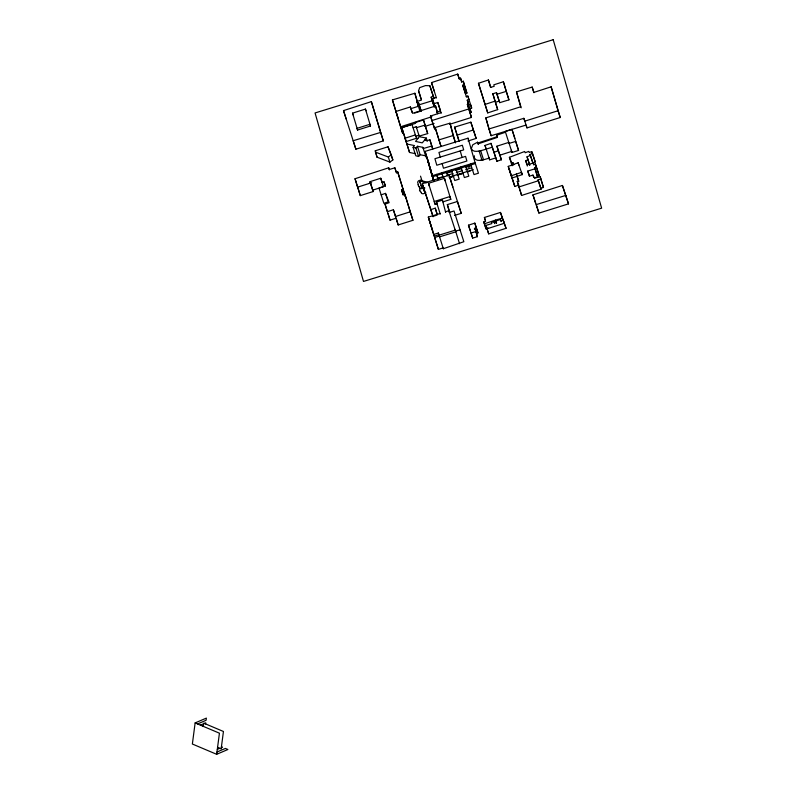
<?xml version="1.0" encoding="UTF-8"?>
<svg xmlns="http://www.w3.org/2000/svg" width="794" height="794" viewBox="0 0 794 794"><rect width="100%" height="100%" fill="white"/><g stroke="black" fill="none" stroke-linecap="round" stroke-linejoin="round"><path stroke-width="1.19" d="M419.252 187.027L419.976 188.565M197.557 723.939L206.093 720.287L206.38 718.104L195.135 722.907L192.366 744.018L216.663 754.3L227.908 749.496L225.397 748.424L216.96 752.037M203.343 726.381L203.77 723.155L223.442 731.482L221.159 748.871L217.576 747.353M205.616 723.939L205.765 722.838L204.395 723.423M216.663 754.3L219.432 733.19L195.135 722.907M474.415 155.803L474.246 157.47A7.136 4.288 -17.7 0 0 474.375 157.857C475.904 161.41 480.499 160.418 483.526 159.733A31.7 19.076 -17.7 0 0 489.074 158.085M420.016 111.368L416.939 101.443L421.406 100.123L418.557 90.754L419.669 87.638L425.485 85.593L429.832 85.712L434.11 98.506M424.522 140.23L426.249 138.027L419.272 136.717L415.55 141.401L422.249 142.87L424.522 140.23L426.974 140.677L429.882 139.754L432.581 148.22M432.73 149.212L431.718 146.036L423.281 148.538L422.874 147.347L417.446 146.265L420.145 154.731L418.617 156.478L415.808 155.803L413.098 147.337L414.498 145.58L406.856 144.012L401.804 127.566L412.017 124.36L416.542 138.553M419.996 189.23L419.44 190.044L420.145 191.106M418.021 184.516L418.527 186.034M418.617 156.478L415.917 148.012L417.446 146.265M418.23 184.307L417.634 182.144L418.269 181.082A3.087 1.856 -17.7 0 1 420.383 180.238M375.393 152.101L388.326 157.033L391.234 154.84L388.018 146.771L375.274 150.791L377.011 157.182L389.943 162.115L392.851 159.922L391.234 154.84M527.335 166.035L525.648 160.735L528.03 159.673L527.037 156.755L530.511 155.445L533.221 163.911L529.975 154.473L532.546 153.51L535.245 161.976L532.675 162.939M534.551 178.243L537.627 177.27L534.719 167.603L536.377 166.889L535.364 163.941L533.757 164.497L533.26 162.969L527.464 164.824L525.648 160.735M537.627 177.27L537.419 176.07L539.076 175.355L536.377 166.889M200.386 725.13L203.691 723.721M202.807 726.163L203.403 725.905M217.308 749.397L219.829 748.315M221.318 747.68L222.459 747.184L221.437 746.757M532.546 153.51L531.692 151.565L529.28 152.488L528.774 151.386L525.191 152.746L524.675 151.485L509.401 157.301L512.1 165.757M466.495 97.096L462.743 85.216L464.222 84.65L463.279 81.216L461.612 81.792L460.53 78.12L459.081 78.556L457.731 74.09L431.509 82.586L434.209 91.052M463.279 81.216L466.922 93.116L465.443 93.682L462.743 85.216M511.673 177.112L508.249 166.393L518.145 162.77L522.254 174.62L512.1 177.985M381.16 194.848L385.497 193.379L389.149 202.688L385.03 204.108L387.343 211.68L393.397 209.765L398.201 224.96L412.92 220.295L404.841 194.163L403.084 194.778L401.506 189.677L403.015 189.23L405.724 197.696L397.625 171.643L396.206 172.109L394.866 167.802L389.229 169.529L388.703 167.802L355.037 178.729L357.588 187.156L370.411 183.106L370.064 181.657L380.763 178.243L383.462 186.709L372.763 190.123L373.111 191.572L360.297 195.622L355.037 178.729M485.69 147.565L485.005 145.421L491 143.347L496.945 161.271L501.441 159.773L496.915 146.195L508.785 142.394L511.991 152.438L518.561 150.453L511.971 129.353L505.272 131.476L509.103 143.406L515.683 141.421L518.561 150.453M449.622 124.301L471.457 117.433L467.348 104.332L468.4 103.974L467.269 100.163L468.956 99.587L467.855 96.054L466.237 96.61M471.457 117.433L470.048 112.798L471.11 112.44L469.969 108.629L471.666 108.053L470.554 104.52M477.522 142.215L472.797 144.766L471.358 148.448A7.136 4.288 -17.7 0 0 471.487 148.825C473.026 152.379 477.621 151.386 480.648 150.701A31.7 19.076 -17.7 0 0 486.186 149.054L489.64 159.832L495.764 157.917L496.945 161.271M518.819 185.091L514.8 186.451L511.386 175.732L521.529 172.367L522.254 174.62M497.441 137.451L496.726 135.198L505.51 132.231M434.913 106.902L432.472 98.784L436.293 97.513M494.057 152.24L498.563 150.741M487.585 230.498L488.707 233.883L506.046 228.315L500.448 212.445L484.4 217.467L485.561 221.387L483.754 221.953L484.419 223.799L495.625 220.067L496.587 223.114M502.533 218.072L495.625 220.067M483.754 221.953L486.047 228.88L488.28 228.136M434.258 107.101L431.142 97.146L433.435 96.392M517.112 176.278L518.651 180.933L517.271 181.35L521.598 195.443L541.071 189.21L540.803 188.307L543.483 187.473L540.238 176.784L534.382 177.687L532.963 175.087L529.558 176.139L527.752 171.077L534.928 168.804M488.419 79.986L490.543 87.39L494.176 86.328L493.799 84.829L503.386 81.742L508.934 99.855L499.754 102.664L496.488 92.68L492.856 93.742L497.689 109.612L487.724 112.897L478.454 83.261L488.419 79.986L490.781 87.39M485.025 104.431L494.99 101.146L492.856 93.742M496.339 223.094L495.684 221.06L500.448 219.491L500.974 220.881L503.247 220.166L506.046 228.315M432.928 216.077L430.864 209.606L435.261 208.167L436.988 213.556M433.901 103.726L437.792 102.466L440.501 110.932L436.601 112.192M477.73 143.059L497.153 136.707M432.79 216.474L436.164 215.373M495.684 221.06L496.141 222.419L494.473 222.955L494.017 221.595L491.426 222.439L491.814 223.62L485.958 225.417L488.707 233.883M551.125 86.814L533.796 92.432L532.169 87.072L516.487 91.866L520.656 106.793L485.829 117.889L488.945 128.965L523.841 118.316L524.844 121.135L558.053 110.743L551.125 86.814L560.217 117.522L527.008 127.903L526.005 125.085L491.099 135.734L488.816 128.519M369.349 183.424L371.671 182.67M468.47 225.178L474.812 223.124L476.35 227.818L474.961 228.235L477.353 236.691L472.668 238.081L468.47 225.178L470.088 230.26M474.326 228.89L476.44 228.206L477.968 232.9L476.589 233.317L477.353 236.691M343.504 110.604L371.364 101.632L383.313 140.895L355.881 149.193L343.504 110.604L346.204 119.07M417.446 101.801L414.875 93.245L392.425 99.905L402.747 133.561L400.593 126.792L431.936 116.688M424.81 126.454L434.09 123.467M437.712 112.748L435.549 105.969L412.672 113.304L410.359 106.952L395.928 111.478L398.092 118.256M496.915 146.195L499.803 155.217L511.664 151.426M518.889 186.977L538.372 180.754L538.104 179.841L540.783 179.007L540.238 176.784M445.424 211.819L448.898 210.698L455.776 231.848L439.539 236.87L438.893 234.687L434.199 236.165L428.313 217.08L440.075 213.546M504.418 223.233L487.079 228.801L485.958 225.417M401.893 127.685L415.57 123.338L415.341 122.514L423.51 119.963L427.698 133.581L419.192 136.131L416.225 126.762L413.098 127.745M415.381 134.911L405.039 138.206L406.121 141.59L416.463 138.295L417.843 138.523M433.077 216.752L422.259 183.732L449.076 175.186L452.868 187.037M532.963 194.858L562.42 185.478L568.514 203.869L538.937 213.08L532.963 194.858L535.662 203.324M439.271 236.046L434.616 237.525L438.407 249.385L443.052 247.897L443.32 248.721L463.845 241.713L454.029 210.976L449.434 212.395L448.898 210.698M473.452 129.948L457.136 135.119L454.625 127.129L470.852 122.177L476.152 138.414L467.994 141.004M450.218 177.399L453.692 176.298M458.317 174.839L462.942 173.37M440.253 214.082L436.472 202.043L442.417 200.157L442.953 201.855L450.784 199.373L444.442 178.332L428.482 183.305L435.132 204.336L437.365 203.621M404.841 194.163L410.22 211.829L395.501 216.494L393.397 209.765M385.03 204.108L390.043 220.146L396.097 218.231L398.201 224.96M430.467 116.033L434.695 128.995L430.467 116.033L440.958 112.718M431.986 120.529L468.748 108.967M415.798 136.211L418.924 135.228L419.192 136.131M433.663 234.468L438.357 232.989L443.32 248.721M365.448 109.086L370.49 125.988L357.578 130.037L352.536 113.145L365.448 109.086L365.994 110.783M417.316 102.912L418.428 102.555L421.277 111.13M410.895 108.649L418.398 106.297L414.875 93.245M414.657 113.056L421.128 111.021L418.428 102.555M385.497 193.379L388.206 201.845L383.859 203.314L379.016 188.118L385.348 185.905L384.028 181.856L382.093 182.461L380.763 178.243M565.814 195.403L536.238 204.614L538.937 213.08M419.252 104.778L432.234 100.759M438.913 139.913L453.046 135.536L450.019 123.179L435.162 127.516L440.948 146.265M468.023 138.186L475.358 163.564L432.412 176.774L425.078 151.396L468.023 138.186L468.351 139.198M432.085 175.762L475.03 162.552L478.435 173.211L473.988 174.581L470.594 163.921M446.367 173.271L452.203 171.474M455.716 170.392L461.562 168.596M466.237 167.157L470.921 165.718M437.911 178.213L443.707 176.427M446.982 175.424L452.987 173.568M456.332 172.546L462.257 170.72M465.681 169.668L471.537 167.862M448.957 177.141L473.313 169.658M450.198 177.231L453.711 176.149M457.225 175.067L463.081 173.261M467.775 171.822L470.117 171.107M497.054 94.198L506.225 91.389L508.934 99.855M449.434 212.395L447.35 204.594L457.443 201.497L461.225 213.348L454.496 215.412M383.313 140.895L380.614 132.429L353.181 140.727L355.881 149.193M427.698 133.581L424.998 125.115L416.493 127.665L416.225 126.762M475.725 231.61L471.041 232.999L472.668 238.081M495.565 102.208L499.188 101.146L499.754 102.664M509.401 157.301L511.822 163.088L512.974 162.76L513.639 164.725M455.587 231.054L460.063 229.863M420.383 180.228L427.579 182.392M422.011 185.31L423.351 185.597M420.145 154.731L425.584 155.813L425.981 157.004L422.874 147.347M406.856 144.012L409.555 152.478L415.49 153.689M413.098 147.337L415.917 148.012M420.125 182.828L419.46 180.764L426.348 182.858M422.587 187.324L424.889 188.019M422.884 187.364L421.455 186.481L419.46 180.764M529.975 154.473L530.511 155.445M535.245 161.976L531.692 151.565M392.851 159.922L388.018 146.771M504.15 223.154L500.448 212.445M499.803 155.217L501.441 159.773M539.076 175.355L535.364 163.941M568.514 203.869L562.42 185.478M496.726 135.198L497.461 137.362L478.226 143.843L477.611 142.186L478.246 144.478M433.971 98.446L429.832 85.712M508.249 166.393L511.386 175.732M508.974 168.646L514.8 186.451M476.152 138.414L470.852 122.177M422.259 183.732L430.864 209.606M421.197 192.555L421.525 193.299A1.806 1.092 -17.7 0 0 421.842 193.528L421.971 193.587A2.66 1.598 -17.7 0 0 424.046 193.567A2.342 1.409 -17.7 0 0 424.631 193.359L425.594 192.873A2.184 1.32 -17.7 0 1 425.902 192.744M485.005 145.421L486.226 149.103L492.34 147.198L495.764 157.917M489.025 157.956L489.64 159.832M511.286 150.265L511.991 152.438M431.509 82.586L436.422 97.94M558.053 110.743L560.217 117.522M532.169 87.072L533.965 92.719M516.487 91.866L521.211 107.825M523.841 118.316L527.008 127.903M540.783 179.007L543.483 187.473M533.26 162.969L533.935 165.083M534.719 167.603L537.419 176.07M538.104 179.841L540.803 188.307M538.372 180.754L541.071 189.21M528.03 159.673L529.717 164.963M532.963 175.087L533.637 177.201M527.037 156.755L529.737 165.221M527.752 171.077L529.439 176.367M511.971 129.353L514.849 138.384M496.488 92.68L499.188 101.146M518.145 162.77L518.869 165.033M494.99 101.146L497.689 109.612M512.974 162.76L513.649 164.874M516.398 174.025L518.81 181.578M511.822 163.088L512.497 165.202M517.271 181.35L519.633 188.754M478.454 83.261L487.724 112.897M485.829 117.889L491.099 135.734M491 143.347L491.685 145.491M464.222 84.65L466.922 93.116M467.855 96.054L471.666 108.053M460.53 78.12L461.88 82.348M467.924 101.9L468.936 105.066L467.884 101.652M467.269 100.163L471.11 112.44M457.731 74.09L459.418 79.39M467.348 104.332L470.048 112.798M480.648 150.701L483.526 159.733L482.99 159.862A13.786 8.297 -17.7 0 1 480.797 160.259M479.1 151.039L481.978 160.07M500.448 219.491L501.093 221.526M494.017 221.595L494.672 223.63M468.321 165.499L469.036 167.742M484.4 217.467L485.372 220.514M454.625 127.129L459.16 141.471M484.419 223.799L486.047 228.88M465.413 165.519L468.807 176.179L464.371 177.538L460.967 166.879M450.019 123.179L455.478 142.88L453.046 135.536M474.812 223.124L477.968 232.9M474.961 228.235L476.589 233.317M455.786 168.477L459.18 179.136L454.744 180.506L451.339 169.847M432.472 98.784L434.834 106.188M431.142 97.146L433.852 105.612M435.162 127.516L440.988 146.285M446.159 171.435L447.518 175.702M418.557 90.754L421.257 99.22M444.442 178.332L445.345 181.151M450.784 199.373L449.88 196.555L434.229 201.507L435.132 204.336M441.712 172.804L443.072 177.072M416.939 101.443L418.289 105.681M426.249 138.027L427.261 141.203M447.35 204.594L449.751 212.137M459.557 243.698L455.041 229.357L455.24 230.151L438.993 235.183L438.357 232.989M436.531 174.402L437.891 178.66M425.078 151.396L429.207 164.576L428.482 162.045M426.656 156.855L430.775 170.035L430.05 167.514M428.224 162.313L432.353 175.494L431.867 173.817M410.359 106.952L412.155 112.599M429.792 167.782L433.921 180.963L433.196 178.442M431.36 173.241L433.792 181.092M436.472 202.043L437.018 203.74M428.482 183.305L429.375 186.124M420.522 176.149L422.309 181.757M424.185 191.423L422.527 186.233L421.098 185.359L421.753 187.424M401.804 127.566L409.555 152.478M428.313 217.08L432.631 230.617M410.22 211.829L412.92 220.295M394.866 167.802L396.553 173.092M401.506 189.677L403.193 194.967M388.326 157.033L389.943 162.115M388.703 167.802L389.388 169.916M370.49 125.988L369.954 124.291L357.032 128.34L357.578 130.037M375.274 150.791L377.011 157.182M384.028 181.856L385.378 186.084M352.536 113.145L353.072 114.832M370.064 181.657L372.763 190.123M370.411 183.106L373.111 191.572M449.076 175.186L461.225 213.348M457.334 135.595L459.121 141.302M437.792 102.466L441.206 113.205M428.849 218.767L438.407 249.385M397.625 171.643L403.015 189.23M392.425 99.905L400.593 126.792M388.067 213.655L390.043 220.146M357.747 187.195L360.297 195.622M371.364 101.632L380.614 132.429M503.386 81.742L506.225 91.389M435.261 208.167L437.286 215.005M429.882 139.754L431.718 146.036M423.51 119.963L424.998 125.115M519.971 189.816L521.598 195.443M460.232 150.929L462.108 157.45M440.263 157.073L438.933 152.438L462.356 145.233L463.686 149.868L434.923 158.711L436.799 165.231L465.562 156.388L466.892 161.023L443.469 168.229L442.139 163.594M436.849 174.501L438.189 179.186M427.609 159.525L433.663 180.575M442.417 200.157L445.662 212.345M435.549 105.969L437.464 113.721M420.115 191.126A11.841 7.126 -17.7 0 1 421.257 192.525M418.488 186.054A11.841 7.126 -17.7 0 1 419.639 187.444L420.483 188.555A2.63 1.588 -17.7 0 0 423.013 188.277L423.966 187.791A2.184 1.32 -17.7 0 1 424.433 187.612M553.2 39.7L315.059 112.956L363.493 281.433L601.634 208.177L553.2 39.7"/></g></svg>
